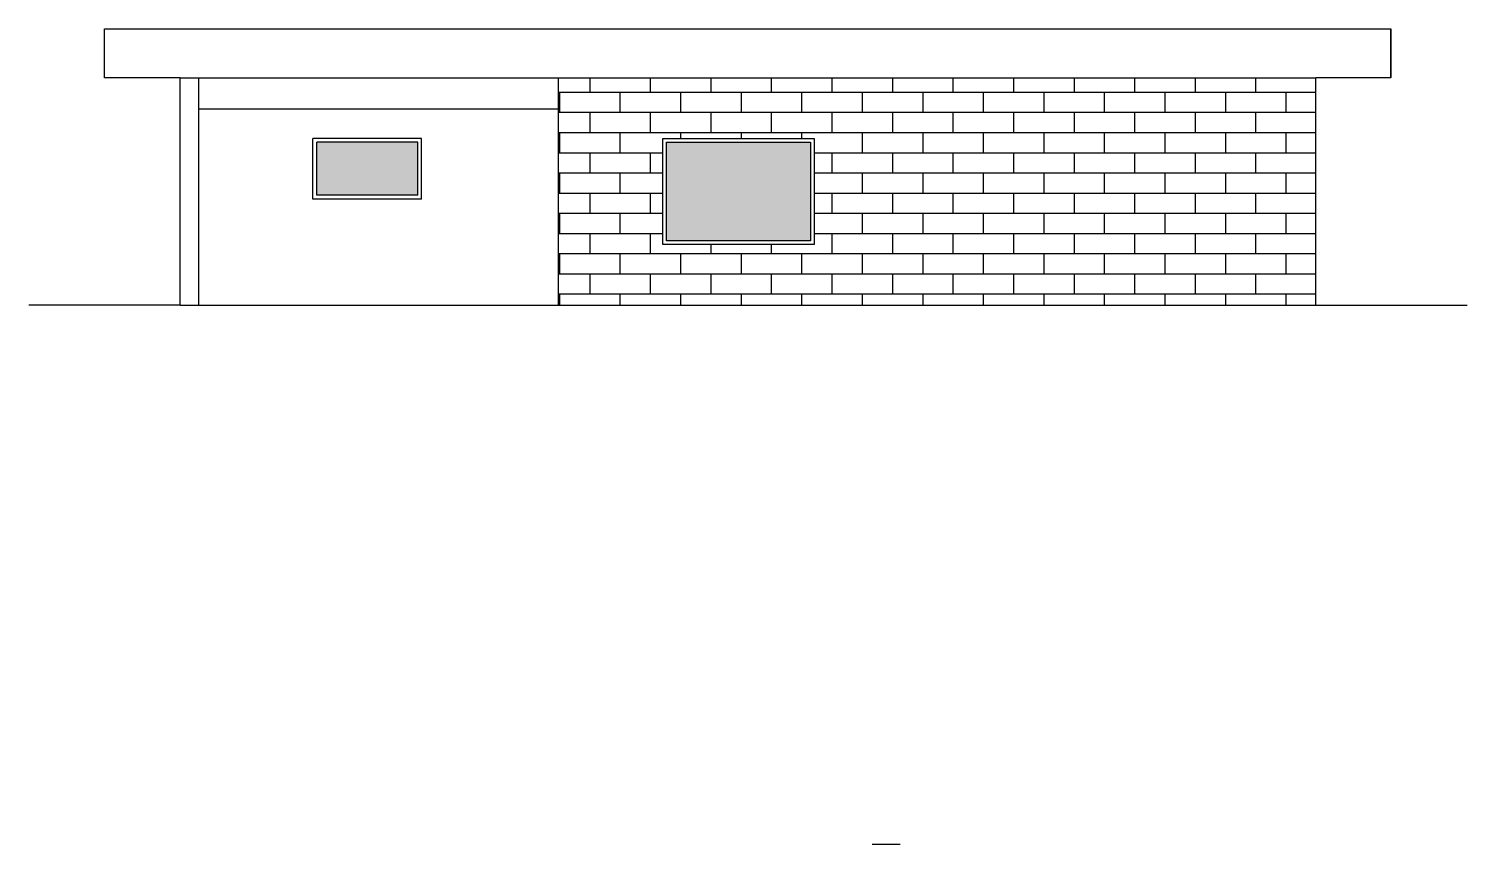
# Model space of a CAD drawing. Header units: inches. Extents: x -2 to 120, y -6 to 26.
# Drawn here: x 73.78 to 92.79, y 15.4 to 26.17 of the extents above; entities that cross this region are included whole.
import ezdxf

# ---------------------------------------------------------------- set-up
doc = ezdxf.new("R2010")
doc.units = ezdxf.units.IN
doc.header["$MEASUREMENT"] = 0
doc.linetypes.add('DIVIDE', pattern=[1.25, 0.5, -0.25, 0, -0.25, 0, -0.25])
for name, color, linetype in [('Alvenaria', 4, 'Continuous'), ('ARQ-LINHACORTE', 3, 'DIVIDE'), ('Estrutura', 6, 'Continuous'), ('Hachura', 8, 'Continuous'), ('Janela', 3, 'Continuous')]:
    doc.layers.add(name, color=color, linetype=linetype)

msp = doc.modelspace()

# ---------------------------------------------------------------- hatches: boundary and pattern name
at = {"layer": 'Hachura', "ltscale": 0.03}
h = msp.add_hatch(dxfattribs=at)
h.set_pattern_fill('AR-BRSTD', color=256, scale=0.1)
h.paths.add_polyline_path([(90.792, 25.524), (80.782, 25.524), (80.782, 22.524), (90.792, 22.524)])
h.paths.add_polyline_path([(84.162, 23.324), (82.162, 23.324), (82.162, 24.724), (84.162, 24.724)], flags=16)
h.paths.add_polyline_path([(84.112, 23.374), (82.212, 23.374), (82.212, 24.674), (84.112, 24.674)], flags=0)
h = msp.add_hatch(color=256, dxfattribs=at)
h.dxf.hatch_style = 1
h.paths.add_polyline_path([(78.924, 24.674), (77.588, 24.674), (77.588, 23.974), (78.924, 23.974)])
h.paths.add_polyline_path([(84.112, 24.674), (82.212, 24.674), (82.212, 23.374), (84.112, 23.374)])

# ---------------------------------------------------------------- linework, layer by layer
at = {"layer": 'Alvenaria', "ltscale": 0.03}
for p, q in [((74.782, 25.524), (74.782, 26.174)), ((74.782, 26.174), (91.782, 26.174)), ((91.782, 25.524), (91.782, 26.174)), ((91.782, 26.174), (91.782, 25.524)), ((75.782, 25.524), (74.782, 25.524)), ((75.782, 22.524), (75.782, 25.524)), ((75.782, 25.524), (90.792, 25.524)), ((75.782, 22.524), (75.782, 25.524)), ((76.032, 22.524), (76.032, 25.524)), ((80.782, 22.524), (80.782, 25.524)), ((91.782, 25.524), (90.792, 25.524)), ((90.792, 22.524), (90.792, 25.524)), ((76.032, 25.117), (80.782, 25.117))]:
    msp.add_line(p, q, dxfattribs=at)
at = {"layer": 'ARQ-LINHACORTE'}
msp.add_line((84.929, 15.4), (85.299, 15.4), dxfattribs=at)
at = {"layer": 'Estrutura', "ltscale": 0.03}
for p, q in [((75.782, 22.524), (73.782, 22.524)), ((75.782, 22.524), (90.792, 22.524)), ((90.792, 22.524), (92.792, 22.524))]:
    msp.add_line(p, q, dxfattribs=at)
at = {"layer": 'Janela', "ltscale": 0.03}
for p, q in [((78.974, 24.724), (77.538, 24.724)), ((77.538, 23.924), (77.538, 24.724)), ((78.974, 23.924), (78.974, 24.724)), ((78.924, 24.674), (77.588, 24.674)), ((77.588, 23.974), (77.588, 24.674)), ((78.924, 23.974), (78.924, 24.674)), ((78.924, 23.974), (77.588, 23.974)), ((78.974, 23.924), (77.538, 23.924))]:
    msp.add_line(p, q, dxfattribs=at)
for points in [[(84.162, 23.324), (82.162, 23.324), (82.162, 24.724), (84.162, 24.724)], [(84.112, 23.374), (82.212, 23.374), (82.212, 24.674), (84.112, 24.674)]]:
    msp.add_lwpolyline(points, close=True, dxfattribs=at)

doc.saveas('drawing.dxf')
